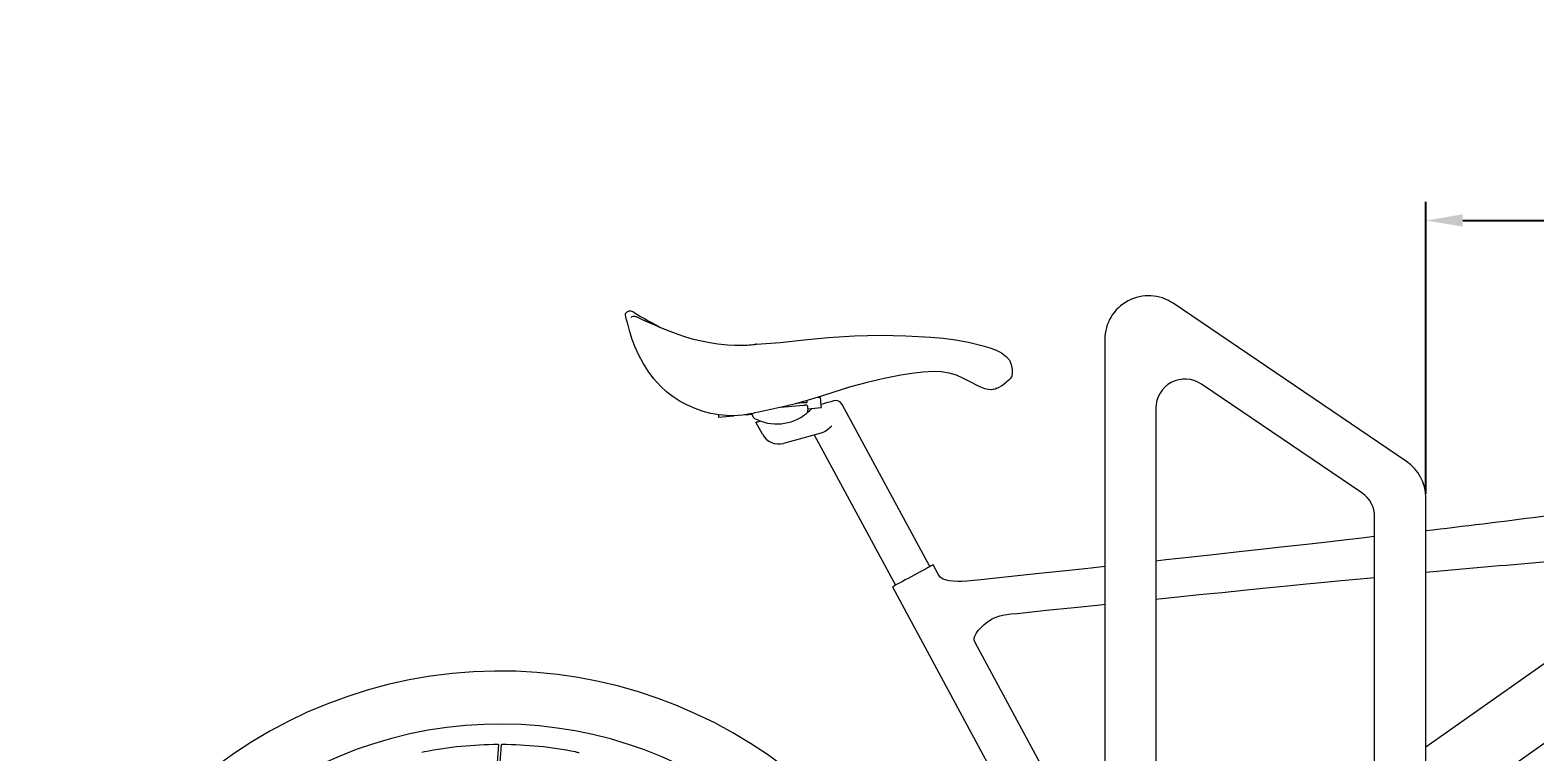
# Model space of a CAD drawing. Header units: inches. Extents: x -29 to 159, y 0 to 129.
# Drawn here: x -22.23 to 18.38, y 108.55 to 128.03 of the extents above; entities that cross this region are included whole.
import ezdxf

# ---------------------------------------------------------------- set-up
doc = ezdxf.new("R2010")
doc.units = ezdxf.units.IN
doc.layers.add('ZANO_R', color=7, linetype='Continuous', lineweight=0)
doc.layers.add('ZANO_W', color=1, linetype='Continuous', lineweight=0)
doc.styles.get("Standard").update_dxf_attribs({"font": 'arial.ttf'})
doc.dimstyles.new('amerykanie', dxfattribs={"dimtxt": 50, "dimasz": 50, "dimexe": 0.5, "dimexo": 0.5, "dimgap": 1, "dimtad": 1, "dimdec": 0, "dimzin": 0, "dimlunit": 5, "dimtxsty": 'Standard', "dimcen": 0.09, "dimclrd": 1, "dimclre": 1, "dimclrt": 1, "dimazin": 0, "dimtfac": 1, "dimtdec": 0, "dimtmove": 0, "dimatfit": 3, "dimfxl": 1, "dimtzin": 0, "dimarcsym": 1})

# ---------------------------------------------------------------- blocks, each defined once
blk = doc.blocks.new('*D356')
at = {"layer": 'ZANO_W', "color": 1, "lineweight": -2}
for p, q in [((15.437, 115.522), (15.437, 123.396)), ((48.29, 115.522), (48.29, 123.396)), ((16.437, 122.896), (47.29, 122.896))]:
    blk.add_line(p, q, dxfattribs=at)
at = {"layer": 'ZANO_W', "color": 1}
for points in [[(16.437, 123.063), (16.437, 122.73), (15.437, 122.896)], [(47.29, 122.73), (47.29, 123.063), (48.29, 122.896)]]:
    blk.add_solid(points, dxfattribs=at)
at = {"layer": 'ZANO_W', "color": 1, "insert": (31.864, 124.254), "char_height": 1.625, "attachment_point": 5}
blk.add_mtext('min. 29 17⁄32', dxfattribs=at)

msp = doc.modelspace()

# ---------------------------------------------------------------- linework, layer by layer
at = {"layer": 'ZANO_R'}
for p, q in [((14.91805, 116.39394), (8.61884, 120.66123)), ((-2.64407, 119.55175), (-2.62311, 119.55514)), ((-2.63258, 119.55441), (-2.63965, 119.55347)), ((6.77531, 119.68338), (6.77531, 85.43142)), ((3.82668, 118.35639), (3.84255, 118.36132)), ((3.84648, 118.36806), (3.83958, 118.36588)), ((13.71299, 115.54592), (9.38228, 118.47968)), ((-1.96265, 117.85334), (-1.35118, 117.91127)), ((-1.35683, 117.971), (-1.55265, 117.95245)), ((-1.24445, 117.84497), (-1.23772, 117.77395)), ((-1.24148, 117.81368), (-0.88032, 117.84789)), ((-0.90625, 118.12167), (-1.01026, 118.11181)), ((-0.88856, 117.93491), (-0.86582, 117.94117)), ((2.05362, 113.55326), (-0.31521, 117.93217)), ((8.15326, 117.82778), (8.15326, 106.94503)), ((-3.64795, 117.5857), (-3.23759, 117.62458)), ((-2.92977, 117.65374), (-2.7348, 117.67221)), ((-2.73103, 117.63248), (-2.73651, 117.69032)), ((-2.46478, 117.1244), (-2.64178, 117.4516)), ((-2.54284, 117.47888), (-2.52322, 117.48428)), ((-0.84905, 117.16782), (-1.89213, 116.88028)), ((-1.06353, 117.1087), (1.13009, 113.05367)), ((15.43673, 85.43142), (15.43673, 115.41609)), ((14.05877, 104.01127), (14.05877, 114.89402)), ((2.27955, 113.34578), (2.14157, 113.60084)), ((22.05934, 113.34973), (15.43673, 108.67987)), ((1.04213, 113.00609), (5.85698, 104.10556)), ((15.43673, 106.53855), (22.97979, 111.85746)), ((6.77531, 105.03511), (3.28525, 111.4867)), ((-9.58892, 108.75051), (-9.68324, 107.37767)), ((-9.60343, 107.37219), (-9.50873, 108.75052))]:
    msp.add_line(p, q, dxfattribs=at)
at = {"layer": 'ZANO_R', "flags": 128}
for points in [[(-2.76905, 117.68397), (-2.79118, 117.67874), (-3.00278, 117.64057), (-3.23143, 117.62443), (-3.43165, 117.62915), (-3.63981, 117.65055), (-3.85246, 117.68883), (-4.06569, 117.74406), (-4.27851, 117.81704), (-4.48632, 117.90708), (-4.68533, 118.01348), (-4.87447, 118.13633), (-5.04897, 118.27249), (-5.20636, 118.41769), (-5.39149, 118.62157), (-5.5497, 118.83119), (-5.6849, 119.04444), (-5.79988, 119.25992), (-5.8962, 119.47507), (-5.97514, 119.68579), (-6.03934, 119.88606), (-6.0908, 120.0676), (-6.12879, 120.21594), (-6.14709, 120.29711), (-6.15678, 120.34913), (-6.16006, 120.37466), (-6.15998, 120.38112)], [(-2.64418, 119.55243), (-2.64474, 119.55233), (-2.6517, 119.55101), (-2.66584, 119.54837), (-2.69208, 119.54364), (-2.72484, 119.53846), (-2.76828, 119.53264), (-2.82053, 119.52709), (-2.87843, 119.5228), (-2.93886, 119.52016), (-3.01344, 119.51883), (-3.10168, 119.5194), (-3.21464, 119.52272), (-3.41065, 119.53387), (-3.66605, 119.55903), (-3.8828, 119.59062), (-4.10949, 119.63471), (-4.32253, 119.6875), (-4.52693, 119.74808), (-4.7363, 119.8184), (-4.95459, 119.8993), (-5.18403, 119.99095), (-5.42717, 120.09321), (-5.68382, 120.20599), (-5.86454, 120.29113)], [(-2.62305, 119.55514), (-1.98289, 119.60238), (-1.33657, 119.67032), (-0.68887, 119.73448), (0.01872, 119.77982), (0.71847, 119.79674), (1.4063, 119.78582), (2.07815, 119.74764), (2.40965, 119.71666), (2.74571, 119.67249), (3.09343, 119.61021), (3.45983, 119.52486), (3.64755, 119.47059), (3.82737, 119.40416), (3.98919, 119.32168), (4.12292, 119.21926), (4.20208, 119.12167), (4.2526, 119.00737), (4.27566, 118.87754), (4.27993, 118.7371)], [(3.78166, 118.34411), (3.71888, 118.32927), (3.63297, 118.33213), (3.54177, 118.35334), (3.44821, 118.38768), (3.35334, 118.43062), (3.15973, 118.52935), (2.96385, 118.63098), (2.77038, 118.71873), (2.57655, 118.77914), (2.37208, 118.8093), (2.1588, 118.81608), (1.86829, 118.79914), (1.57061, 118.76363), (1.27024, 118.71725), (0.81844, 118.63086), (0.36629, 118.52622), (-0.08304, 118.40514), (-0.2299, 118.36171)], [(3.84367, 118.3617), (3.92553, 118.39776), (3.98573, 118.43695), (4.03027, 118.47155), (4.06602, 118.50033), (4.11877, 118.54251), (4.15397, 118.56967), (4.18339, 118.59166), (4.20752, 118.60938), (4.21893, 118.61805), (4.23983, 118.63746), (4.2654, 118.67528), (4.27544, 118.70316), (4.27992, 118.73708)], [(4.23865, 118.63685), (4.23258, 118.62988), (4.22743, 118.62594)], [(-0.19234, 118.37395), (-0.51369, 118.27082), (-0.87181, 118.15483), (-1.22799, 118.04416), (-1.57553, 117.94598), (-1.83225, 117.88318), (-2.07821, 117.82689), (-2.31818, 117.77379), (-2.55904, 117.7238), (-2.67514, 117.7029)], [(3.782, 118.34221), (3.81536, 118.35287), (3.84115, 118.36089)], [(-1.2688, 117.97934), (-1.27589, 117.97867), (-1.28447, 117.97785), (-1.29438, 117.97691), (-1.30543, 117.97587), (-1.31743, 117.97473), (-1.33016, 117.97352), (-1.34337, 117.97227), (-1.35683, 117.971)], [(-1.35118, 117.91127), (-1.33771, 117.91254), (-1.3245, 117.91379), (-1.31178, 117.915), (-1.29978, 117.91613), (-1.28872, 117.91718), (-1.27881, 117.91812), (-1.27023, 117.91893), (-1.26314, 117.91961)], [(-1.26518, 118.03366), (-1.26548, 118.02437), (-1.26858, 117.98588), (-1.2688, 117.97934)], [(-1.26314, 117.91961), (-1.25094, 117.87432), (-1.24445, 117.84497)], [(-0.90625, 118.12167), (-0.90555, 118.11425), (-0.90352, 118.0928), (-0.90038, 118.05965), (-0.89647, 118.01838), (-0.89221, 117.97347), (-0.88808, 117.92979), (-0.8845, 117.89207), (-0.88188, 117.86439), (-0.88049, 117.84976), (-0.88032, 117.84789)], [(-0.86582, 117.94117), (-0.80674, 117.95746), (-0.74966, 117.9732), (-0.69654, 117.98784), (-0.64919, 118.00089), (-0.60921, 118.01191), (-0.57798, 118.02052), (-0.55654, 118.02643), (-0.54564, 118.02944), (-0.54427, 118.02982)], [(-3.65423, 117.65193), (-3.65214, 117.62988), (-3.64951, 117.6022), (-3.64813, 117.58757), (-3.64795, 117.5857)], [(-2.77022, 117.68336), (-2.70673, 117.69646), (-2.675, 117.70212)], [(-2.64178, 117.4516), (-2.63988, 117.45212), (-2.63425, 117.45368), (-2.62511, 117.4562), (-2.6128, 117.45959), (-2.59781, 117.46372), (-2.58071, 117.46844), (-2.56215, 117.47355), (-2.54284, 117.47888)], [(-0.59293, 117.34216), (-0.59363, 117.34155), (-0.65163, 117.29222), (-0.70963, 117.24581), (-0.76964, 117.20435), (-0.84905, 117.16782)], [(14.05877, 114.36483), (13.712, 114.3247), (13.22528, 114.26875), (12.70189, 114.209), (12.13913, 114.14518), (11.53407, 114.07703), (10.98519, 114.01558), (10.40155, 113.95061), (9.78095, 113.88191), (9.12108, 113.80927), (8.41948, 113.73245), (8.15326, 113.70345)], [(2.14157, 113.60084), (2.13543, 113.59752), (2.11715, 113.58763), (2.08713, 113.57139), (2.04605, 113.54917), (1.99483, 113.52146), (1.9346, 113.48888), (1.86671, 113.45215), (1.79269, 113.41211), (1.71418, 113.36964), (1.63293, 113.32569), (1.55077, 113.28124), (1.46953, 113.23729), (1.39102, 113.19482), (1.31699, 113.15478), (1.24911, 113.11805), (1.18888, 113.08547), (1.13765, 113.05776), (1.09657, 113.03554), (1.06656, 113.0193), (1.04827, 113.00941), (1.04213, 113.00609)], [(3.67236, 113.22175), (3.44365, 113.19749), (3.23641, 113.17687), (3.05829, 113.1625), (2.91757, 113.15517), (2.81057, 113.15328), (2.68766, 113.15717), (2.57598, 113.16944), (2.50275, 113.18456), (2.41352, 113.21563), (2.33316, 113.26939), (2.27889, 113.34703)], [(6.77531, 113.55396), (6.40502, 113.51398), (5.72354, 113.44071), (5.00855, 113.36412), (4.25845, 113.28409), (3.67246, 113.2218)], [(8.15326, 112.67817), (8.66683, 112.73043), (9.32534, 112.79709), (9.94188, 112.85914), (10.51899, 112.9169), (11.12997, 112.97767), (11.69639, 113.03364), (12.22126, 113.08516), (12.70736, 113.13256), (13.15725, 113.17614), (13.57329, 113.21617), (13.95765, 113.25291), (14.05877, 113.26251)], [(4.24646, 112.27494), (4.41215, 112.29225), (5.20304, 112.37456), (5.95149, 112.45212), (6.65969, 112.5252), (6.77531, 112.53708)], [(3.2856, 111.48577), (3.2551, 111.5655), (3.25408, 111.60925), (3.26314, 111.6552), (3.30414, 111.74716), (3.35997, 111.82868), (3.43532, 111.91405), (3.517, 111.9898), (3.60124, 112.05545), (3.72234, 112.1321), (3.81911, 112.17983), (3.84528, 112.19072), (3.88522, 112.20572), (3.94507, 112.22473), (4.07279, 112.25325), (4.24654, 112.27497)], [(-9.59631, 108.75006), (-9.59657, 108.75005), (-9.59169, 108.75035), (-9.58892, 108.7505)], [(-7.5087, 108.55417), (-7.50905, 108.55422), (-7.50493, 108.55367), (-7.49573, 108.55236), (-7.48248, 108.55027), (-7.46672, 108.54747), (-7.45029, 108.54417), (-7.43501, 108.54075), (-7.42256, 108.53772), (-7.4143, 108.53558), (-7.41115, 108.53474), (-7.41132, 108.53478)]]:
    msp.add_lwpolyline(points, dxfattribs=at)
at = {"layer": 'ZANO_R'}
for centre, radius, start, end in [((7.95641, 119.68338), 1.1811, 55.88497, 180), ((-6.03135, 120.30396), 0.15, 59.085927, 149.014248), ((-5.92953, 120.15342), 0.15, 79.281925, 122.32041), ((-0.67019, 128.87523), 9.95987, 237.958093, 243.431167), ((-5.92953, 120.15342), 0.15, 64.800354, 79.281925), ((-2.61877, 119.44246), 0.11276, 92.26088, 97.060674), ((8.94066, 117.82778), 0.7874, 55.88497, 180), ((-1.84222, 118.44993), 0.94923, 307.617513, 318.777861), ((-0.49112, 117.83701), 0.2, 28.509289, 105.41172), ((-2.63148, 117.64192), 0.1, 185.41172, 242.145962), ((-2.07782, 118.68962), 1.285, 242.145962, 308.677478), ((-1.33727, 117.76452), 0.1, 308.677478, 5.41172), ((-2.025, 117.3623), 0.5, 208.41172, 285.41172), ((14.25562, 115.41609), 1.1811, 0, 55.88497), ((13.27137, 114.89402), 0.7874, 0, 55.88497), ((-19.48413, 411.47956), 298.99947, 276.7070171, 277.9026686), ((43.26114, -183.77731), 298.46891, 94.1276043, 95.3490986), ((-9.54697, 98.05347), 12.6811, 19.469579, 264.472875), ((-9.54697, 98.05347), 11.25, 19.821861, 180), ((-11.49218, 107.8361), 0.72408, 97.398366, 103.268415), ((-9.54697, 98.05347), 10.69667, 90.264081, 100.986079), ((-9.53435, 108.21091), 0.5404, 86.049511, 87.281442), ((-9.54697, 98.05347), 10.69667, 79.014987, 89.732907)]:
    msp.add_arc(centre, radius, start, end, dxfattribs=at)

# ---------------------------------------------------------------- dimensions: what is measured, and where the dimension line sits
at = {"layer": 'ZANO_W'}
dim = msp.add_linear_dim(base=(48.29028, 122.8964), p1=(15.43673, 115.02238), p2=(48.29028, 115.02238), text='min. 29 17⁄32', dimstyle='amerykanie', override={"dimtxt": 1.625, "dimasz": 1, "dimgap": 0.5, "dimdec": 4, "dimtxsty": 'Standard', "dimaunit": 1, "dimadec": 1, "dimtdec": 4, "dimtmove": 1, "dimfrac": 2}, dxfattribs=at)
dim.commit()
dim.dimension.update_dxf_attribs({"geometry": '*D356', "text_midpoint": (31.8635, 124.25435)})

doc.saveas('drawing.dxf')
